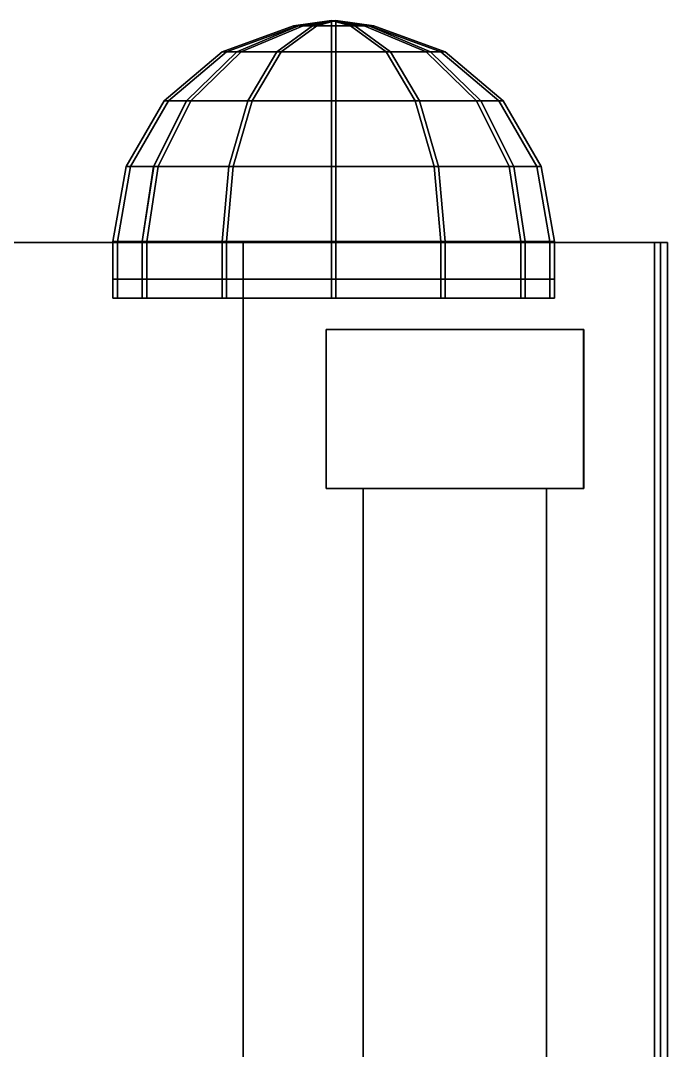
# Model space of a CAD drawing. Header units: metres. Extents: x -14.1 to 14.1, y -13.2 to 13.2.
# Drawn here: x -7.077 to -6.581, y 5.311 to 6.099 of the extents above; entities that cross this region are included whole.
import ezdxf

# ---------------------------------------------------------------- set-up
doc = ezdxf.new("R2010")
doc.units = ezdxf.units.M

msp = doc.modelspace()

# ---------------------------------------------------------------- linework, layer by layer
at = {"layer": 'railcap', "color": 31}
for points in [[(-6.86359, 6.09462, 12.681), (-6.83843, 6.09874, 12.6664), (-6.86749, 6.09462, 12.6664)], [(-6.86749, 6.09462, 12.6664), (-6.83843, 6.09874, 12.6664), (-6.86359, 6.09462, 12.6519)], [(-6.8602, 6.09462, 18.3243), (-6.83504, 6.09874, 18.3098), (-6.8641, 6.09462, 18.3097)], [(-6.8641, 6.09462, 18.3097), (-6.83504, 6.09874, 18.3098), (-6.8602, 6.09462, 18.2952)], [(-6.85295, 6.09462, 12.6916), (-6.83843, 6.09874, 12.6664), (-6.86359, 6.09462, 12.681)], [(-6.86359, 6.09462, 12.6519), (-6.83843, 6.09874, 12.6664), (-6.85295, 6.09462, 12.6413)], [(-6.84957, 6.09462, 18.3349), (-6.83504, 6.09874, 18.3098), (-6.8602, 6.09462, 18.3243)], [(-6.8602, 6.09462, 18.2952), (-6.83504, 6.09874, 18.3098), (-6.84957, 6.09462, 18.2846)], [(-6.85295, 6.09462, 12.6413), (-6.83843, 6.09874, 12.6664), (-6.83843, 6.09462, 12.6374)], [(-6.83843, 6.09462, 12.6955), (-6.83843, 6.09874, 12.6664), (-6.85295, 6.09462, 12.6916)], [(-6.83504, 6.09462, 18.3388), (-6.83504, 6.09874, 18.3098), (-6.84957, 6.09462, 18.3349)], [(-6.84957, 6.09462, 18.2846), (-6.83504, 6.09874, 18.3098), (-6.83504, 6.09462, 18.2807)], [(-6.8239, 6.09462, 12.6916), (-6.83843, 6.09874, 12.6664), (-6.83843, 6.09462, 12.6955)], [(-6.81327, 6.09462, 12.681), (-6.83843, 6.09874, 12.6664), (-6.8239, 6.09462, 12.6916)], [(-6.80937, 6.09462, 12.6664), (-6.83843, 6.09874, 12.6664), (-6.81327, 6.09462, 12.681)], [(-6.81327, 6.09462, 12.6519), (-6.83843, 6.09874, 12.6664), (-6.80937, 6.09462, 12.6664)], [(-6.8239, 6.09462, 12.6413), (-6.83843, 6.09874, 12.6664), (-6.81327, 6.09462, 12.6519)], [(-6.83843, 6.09462, 12.6374), (-6.83843, 6.09874, 12.6664), (-6.8239, 6.09462, 12.6413)], [(-6.83504, 6.09462, 18.2807), (-6.83504, 6.09874, 18.3098), (-6.82051, 6.09462, 18.2846)], [(-6.82051, 6.09462, 18.2846), (-6.83504, 6.09874, 18.3098), (-6.80988, 6.09462, 18.2952)], [(-6.80988, 6.09462, 18.2952), (-6.83504, 6.09874, 18.3098), (-6.80599, 6.09462, 18.3098)], [(-6.80599, 6.09462, 18.3098), (-6.83504, 6.09874, 18.3098), (-6.80988, 6.09462, 18.3243)], [(-6.80988, 6.09462, 18.3243), (-6.83504, 6.09874, 18.3098), (-6.82052, 6.09462, 18.3349)], [(-6.82052, 6.09462, 18.3349), (-6.83504, 6.09874, 18.3098), (-6.83504, 6.09462, 18.3388)], [(-6.86359, 6.09462, 12.6519), (-6.91088, 6.07477, 12.6246), (-6.92209, 6.07477, 12.6664), (-6.86749, 6.09462, 12.6664)], [(-6.86749, 6.09462, 12.6664), (-6.92209, 6.07477, 12.6664), (-6.91088, 6.07477, 12.7083), (-6.86359, 6.09462, 12.681)], [(-6.8602, 6.09462, 18.2952), (-6.90749, 6.07477, 18.2679), (-6.9187, 6.07477, 18.3097), (-6.8641, 6.09462, 18.3097)], [(-6.8641, 6.09462, 18.3097), (-6.9187, 6.07477, 18.3097), (-6.9075, 6.07477, 18.3516), (-6.8602, 6.09462, 18.3243)], [(-6.85295, 6.09462, 12.6413), (-6.88026, 6.07477, 12.594), (-6.91088, 6.07477, 12.6246), (-6.86359, 6.09462, 12.6519)], [(-6.86359, 6.09462, 12.681), (-6.91088, 6.07477, 12.7083), (-6.88026, 6.07477, 12.7389), (-6.85295, 6.09462, 12.6916)], [(-6.8602, 6.09462, 18.3243), (-6.9075, 6.07477, 18.3516), (-6.87687, 6.07477, 18.3822), (-6.84957, 6.09462, 18.3349)], [(-6.84957, 6.09462, 18.2846), (-6.87687, 6.07477, 18.2373), (-6.90749, 6.07477, 18.2679), (-6.8602, 6.09462, 18.2952)], [(-6.83843, 6.09462, 12.6374), (-6.83843, 6.07477, 12.5828), (-6.88026, 6.07477, 12.594), (-6.85295, 6.09462, 12.6413)], [(-6.85295, 6.09462, 12.6916), (-6.88026, 6.07477, 12.7389), (-6.83843, 6.07477, 12.7501), (-6.83843, 6.09462, 12.6955)], [(-6.84957, 6.09462, 18.3349), (-6.87687, 6.07477, 18.3822), (-6.83504, 6.07477, 18.3934), (-6.83504, 6.09462, 18.3388)], [(-6.83504, 6.09462, 18.2807), (-6.83504, 6.07477, 18.2261), (-6.87687, 6.07477, 18.2373), (-6.84957, 6.09462, 18.2846)], [(-6.83843, 6.09462, 12.6955), (-6.83843, 6.07477, 12.7501), (-6.7966, 6.07477, 12.7389), (-6.8239, 6.09462, 12.6916)], [(-6.8239, 6.09462, 12.6413), (-6.7966, 6.07477, 12.594), (-6.83843, 6.07477, 12.5828), (-6.83843, 6.09462, 12.6374)], [(-6.82051, 6.09462, 18.2846), (-6.79321, 6.07477, 18.2373), (-6.83504, 6.07477, 18.2261), (-6.83504, 6.09462, 18.2807)], [(-6.83504, 6.09462, 18.3388), (-6.83504, 6.07477, 18.3934), (-6.79321, 6.07477, 18.3822), (-6.82052, 6.09462, 18.3349)], [(-6.81327, 6.09462, 12.6519), (-6.76597, 6.07477, 12.6246), (-6.7966, 6.07477, 12.594), (-6.8239, 6.09462, 12.6413)], [(-6.8239, 6.09462, 12.6916), (-6.7966, 6.07477, 12.7389), (-6.76598, 6.07477, 12.7083), (-6.81327, 6.09462, 12.681)], [(-6.82052, 6.09462, 18.3349), (-6.79321, 6.07477, 18.3822), (-6.76259, 6.07477, 18.3516), (-6.80988, 6.09462, 18.3243)], [(-6.80988, 6.09462, 18.2952), (-6.76259, 6.07477, 18.2679), (-6.79321, 6.07477, 18.2373), (-6.82051, 6.09462, 18.2846)], [(-6.80937, 6.09462, 12.6664), (-6.75477, 6.07477, 12.6664), (-6.76597, 6.07477, 12.6246), (-6.81327, 6.09462, 12.6519)], [(-6.81327, 6.09462, 12.681), (-6.76598, 6.07477, 12.7083), (-6.75477, 6.07477, 12.6664), (-6.80937, 6.09462, 12.6664)], [(-6.80988, 6.09462, 18.3243), (-6.76259, 6.07477, 18.3516), (-6.75138, 6.07477, 18.3097), (-6.80599, 6.09462, 18.3098)], [(-6.80599, 6.09462, 18.3098), (-6.75138, 6.07477, 18.3097), (-6.76259, 6.07477, 18.2679), (-6.80988, 6.09462, 18.2952)], [(-6.92209, 6.07477, 12.6664), (-6.9666, 6.03742, 12.6664), (-6.94943, 6.03742, 12.7305), (-6.91088, 6.07477, 12.7083)], [(-6.91088, 6.07477, 12.6246), (-6.94943, 6.03742, 12.6023), (-6.9666, 6.03742, 12.6664), (-6.92209, 6.07477, 12.6664)], [(-6.9187, 6.07477, 18.3097), (-6.96322, 6.03742, 18.3098), (-6.94604, 6.03742, 18.3738), (-6.9075, 6.07477, 18.3516)], [(-6.90749, 6.07477, 18.2679), (-6.94604, 6.03742, 18.2457), (-6.96322, 6.03742, 18.3098), (-6.9187, 6.07477, 18.3097)], [(-6.91088, 6.07477, 12.7083), (-6.94943, 6.03742, 12.7305), (-6.90252, 6.03742, 12.7774), (-6.88026, 6.07477, 12.7389)], [(-6.88026, 6.07477, 12.594), (-6.90252, 6.03742, 12.5554), (-6.94943, 6.03742, 12.6023), (-6.91088, 6.07477, 12.6246)], [(-6.87687, 6.07477, 18.2373), (-6.89913, 6.03742, 18.1987), (-6.94604, 6.03742, 18.2457), (-6.90749, 6.07477, 18.2679)], [(-6.9075, 6.07477, 18.3516), (-6.94604, 6.03742, 18.3738), (-6.89913, 6.03742, 18.4208), (-6.87687, 6.07477, 18.3822)], [(-6.83843, 6.07477, 12.5828), (-6.83842, 6.03742, 12.5383), (-6.90252, 6.03742, 12.5554), (-6.88026, 6.07477, 12.594)], [(-6.88026, 6.07477, 12.7389), (-6.90252, 6.03742, 12.7774), (-6.83843, 6.03742, 12.7946), (-6.83843, 6.07477, 12.7501)], [(-6.87687, 6.07477, 18.3822), (-6.89913, 6.03742, 18.4208), (-6.83504, 6.03742, 18.4379), (-6.83504, 6.07477, 18.3934)], [(-6.83504, 6.07477, 18.2261), (-6.83504, 6.03742, 18.1816), (-6.89913, 6.03742, 18.1987), (-6.87687, 6.07477, 18.2373)], [(-6.83843, 6.07477, 12.7501), (-6.83843, 6.03742, 12.7946), (-6.77434, 6.03742, 12.7774), (-6.7966, 6.07477, 12.7389)], [(-6.7966, 6.07477, 12.594), (-6.77433, 6.03742, 12.5554), (-6.83842, 6.03742, 12.5383), (-6.83843, 6.07477, 12.5828)], [(-6.79321, 6.07477, 18.2373), (-6.77095, 6.03742, 18.1987), (-6.83504, 6.03742, 18.1816), (-6.83504, 6.07477, 18.2261)], [(-6.83504, 6.07477, 18.3934), (-6.83504, 6.03742, 18.4379), (-6.77095, 6.03742, 18.4208), (-6.79321, 6.07477, 18.3822)], [(-6.7966, 6.07477, 12.7389), (-6.77434, 6.03742, 12.7774), (-6.72743, 6.03742, 12.7305), (-6.76598, 6.07477, 12.7083)], [(-6.76597, 6.07477, 12.6246), (-6.72742, 6.03742, 12.6023), (-6.77433, 6.03742, 12.5554), (-6.7966, 6.07477, 12.594)], [(-6.76259, 6.07477, 18.2679), (-6.72403, 6.03742, 18.2457), (-6.77095, 6.03742, 18.1987), (-6.79321, 6.07477, 18.2373)], [(-6.79321, 6.07477, 18.3822), (-6.77095, 6.03742, 18.4208), (-6.72404, 6.03742, 18.3738), (-6.76259, 6.07477, 18.3516)], [(-6.76598, 6.07477, 12.7083), (-6.72743, 6.03742, 12.7305), (-6.71026, 6.03742, 12.6664), (-6.75477, 6.07477, 12.6664)], [(-6.75477, 6.07477, 12.6664), (-6.71026, 6.03742, 12.6664), (-6.72742, 6.03742, 12.6023), (-6.76597, 6.07477, 12.6246)], [(-6.75138, 6.07477, 18.3097), (-6.70687, 6.03742, 18.3097), (-6.72403, 6.03742, 18.2457), (-6.76259, 6.07477, 18.2679)], [(-6.76259, 6.07477, 18.3516), (-6.72404, 6.03742, 18.3738), (-6.70687, 6.03742, 18.3097), (-6.75138, 6.07477, 18.3097)], [(-6.94943, 6.03742, 12.6023), (-6.97459, 5.98706, 12.5878), (-6.99566, 5.98706, 12.6664), (-6.9666, 6.03742, 12.6664)], [(-6.9666, 6.03742, 12.6664), (-6.99566, 5.98706, 12.6664), (-6.9746, 5.98706, 12.745), (-6.94943, 6.03742, 12.7305)], [(-6.94604, 6.03742, 18.2457), (-6.97121, 5.98706, 18.2311), (-6.99227, 5.98706, 18.3098), (-6.96322, 6.03742, 18.3098)], [(-6.96322, 6.03742, 18.3098), (-6.99227, 5.98706, 18.3098), (-6.97121, 5.98706, 18.3884), (-6.94604, 6.03742, 18.3738)], [(-6.94943, 6.03742, 12.7305), (-6.9746, 5.98706, 12.745), (-6.91705, 5.98706, 12.8026), (-6.90252, 6.03742, 12.7774)], [(-6.90252, 6.03742, 12.5554), (-6.91704, 5.98706, 12.5303), (-6.97459, 5.98706, 12.5878), (-6.94943, 6.03742, 12.6023)], [(-6.89913, 6.03742, 18.1987), (-6.91366, 5.98706, 18.1736), (-6.97121, 5.98706, 18.2311), (-6.94604, 6.03742, 18.2457)], [(-6.94604, 6.03742, 18.3738), (-6.97121, 5.98706, 18.3884), (-6.91365, 5.98706, 18.4459), (-6.89913, 6.03742, 18.4208)], [(-6.90252, 6.03742, 12.7774), (-6.91705, 5.98706, 12.8026), (-6.83843, 5.98706, 12.8237), (-6.83843, 6.03742, 12.7946)], [(-6.83842, 6.03742, 12.5383), (-6.83843, 5.98706, 12.5092), (-6.91704, 5.98706, 12.5303), (-6.90252, 6.03742, 12.5554)], [(-6.83504, 6.03742, 18.1816), (-6.83504, 5.98706, 18.1525), (-6.91366, 5.98706, 18.1736), (-6.89913, 6.03742, 18.1987)], [(-6.89913, 6.03742, 18.4208), (-6.91365, 5.98706, 18.4459), (-6.83504, 5.98706, 18.467), (-6.83504, 6.03742, 18.4379)], [(-6.83843, 6.03742, 12.7946), (-6.83843, 5.98706, 12.8237), (-6.75981, 5.98706, 12.8026), (-6.77434, 6.03742, 12.7774)], [(-6.77433, 6.03742, 12.5554), (-6.75981, 5.98706, 12.5303), (-6.83843, 5.98706, 12.5092), (-6.83842, 6.03742, 12.5383)], [(-6.77095, 6.03742, 18.1987), (-6.75643, 5.98706, 18.1736), (-6.83504, 5.98706, 18.1525), (-6.83504, 6.03742, 18.1816)], [(-6.83504, 6.03742, 18.4379), (-6.83504, 5.98706, 18.467), (-6.75642, 5.98706, 18.4459), (-6.77095, 6.03742, 18.4208)], [(-6.77434, 6.03742, 12.7774), (-6.75981, 5.98706, 12.8026), (-6.70227, 5.98706, 12.745), (-6.72743, 6.03742, 12.7305)], [(-6.72742, 6.03742, 12.6023), (-6.70226, 5.98706, 12.5878), (-6.75981, 5.98706, 12.5303), (-6.77433, 6.03742, 12.5554)], [(-6.77095, 6.03742, 18.4208), (-6.75642, 5.98706, 18.4459), (-6.69888, 5.98706, 18.3884), (-6.72404, 6.03742, 18.3738)], [(-6.72403, 6.03742, 18.2457), (-6.69887, 5.98706, 18.2311), (-6.75643, 5.98706, 18.1736), (-6.77095, 6.03742, 18.1987)], [(-6.72743, 6.03742, 12.7305), (-6.70227, 5.98706, 12.745), (-6.6812, 5.98706, 12.6664), (-6.71026, 6.03742, 12.6664)], [(-6.71026, 6.03742, 12.6664), (-6.6812, 5.98706, 12.6664), (-6.70226, 5.98706, 12.5878), (-6.72742, 6.03742, 12.6023)], [(-6.72404, 6.03742, 18.3738), (-6.69888, 5.98706, 18.3884), (-6.67781, 5.98706, 18.3097), (-6.70687, 6.03742, 18.3097)], [(-6.70687, 6.03742, 18.3097), (-6.67781, 5.98706, 18.3097), (-6.69887, 5.98706, 18.2311), (-6.72403, 6.03742, 18.2457)], [(-6.99566, 5.98706, 12.6664), (-7.00575, 5.92986, 12.6664), (-6.98334, 5.92986, 12.7501), (-6.9746, 5.98706, 12.745)], [(-6.97459, 5.98706, 12.5878), (-6.98333, 5.92986, 12.5828), (-7.00575, 5.92986, 12.6664), (-6.99566, 5.98706, 12.6664)], [(-6.99227, 5.98706, 18.3098), (-7.00236, 5.92986, 18.3098), (-6.97995, 5.92986, 18.3934), (-6.97121, 5.98706, 18.3884)], [(-6.97121, 5.98706, 18.2311), (-6.97995, 5.92986, 18.2261), (-7.00236, 5.92986, 18.3098), (-6.99227, 5.98706, 18.3098)], [(-6.9746, 5.98706, 12.745), (-6.98334, 5.92986, 12.7501), (-6.92209, 5.92986, 12.8113), (-6.91705, 5.98706, 12.8026)], [(-6.91704, 5.98706, 12.5303), (-6.92208, 5.92986, 12.5215), (-6.98333, 5.92986, 12.5828), (-6.97459, 5.98706, 12.5878)], [(-6.91366, 5.98706, 18.1736), (-6.9187, 5.92986, 18.1648), (-6.97995, 5.92986, 18.2261), (-6.97121, 5.98706, 18.2311)], [(-6.97121, 5.98706, 18.3884), (-6.97995, 5.92986, 18.3934), (-6.9187, 5.92986, 18.4547), (-6.91365, 5.98706, 18.4459)], [(-6.91705, 5.98706, 12.8026), (-6.92209, 5.92986, 12.8113), (-6.83843, 5.92986, 12.8337), (-6.83843, 5.98706, 12.8237)], [(-6.83843, 5.98706, 12.5092), (-6.83843, 5.92986, 12.4991), (-6.92208, 5.92986, 12.5215), (-6.91704, 5.98706, 12.5303)], [(-6.91365, 5.98706, 18.4459), (-6.9187, 5.92986, 18.4547), (-6.83504, 5.92986, 18.4771), (-6.83504, 5.98706, 18.467)], [(-6.83504, 5.98706, 18.1525), (-6.83504, 5.92986, 18.1424), (-6.9187, 5.92986, 18.1648), (-6.91366, 5.98706, 18.1736)], [(-6.83843, 5.98706, 12.8237), (-6.83843, 5.92986, 12.8337), (-6.75478, 5.92986, 12.8113), (-6.75981, 5.98706, 12.8026)], [(-6.75981, 5.98706, 12.5303), (-6.75477, 5.92986, 12.5215), (-6.83843, 5.92986, 12.4991), (-6.83843, 5.98706, 12.5092)], [(-6.75643, 5.98706, 18.1736), (-6.75138, 5.92986, 18.1648), (-6.83504, 5.92986, 18.1424), (-6.83504, 5.98706, 18.1525)], [(-6.83504, 5.98706, 18.467), (-6.83504, 5.92986, 18.4771), (-6.75138, 5.92986, 18.4547), (-6.75642, 5.98706, 18.4459)], [(-6.70226, 5.98706, 12.5878), (-6.69352, 5.92986, 12.5828), (-6.75477, 5.92986, 12.5215), (-6.75981, 5.98706, 12.5303)], [(-6.75981, 5.98706, 12.8026), (-6.75478, 5.92986, 12.8113), (-6.69353, 5.92986, 12.7501), (-6.70227, 5.98706, 12.745)], [(-6.69887, 5.98706, 18.2311), (-6.69014, 5.92986, 18.2261), (-6.75138, 5.92986, 18.1648), (-6.75643, 5.98706, 18.1736)], [(-6.75642, 5.98706, 18.4459), (-6.75138, 5.92986, 18.4547), (-6.69014, 5.92986, 18.3934), (-6.69888, 5.98706, 18.3884)], [(-6.70227, 5.98706, 12.745), (-6.69353, 5.92986, 12.7501), (-6.67111, 5.92986, 12.6664), (-6.6812, 5.98706, 12.6664)], [(-6.6812, 5.98706, 12.6664), (-6.67111, 5.92986, 12.6664), (-6.69352, 5.92986, 12.5828), (-6.70226, 5.98706, 12.5878)], [(-6.69888, 5.98706, 18.3884), (-6.69014, 5.92986, 18.3934), (-6.66772, 5.92986, 18.3098), (-6.67781, 5.98706, 18.3097)], [(-6.67781, 5.98706, 18.3097), (-6.66772, 5.92986, 18.3098), (-6.69014, 5.92986, 18.2261), (-6.69887, 5.98706, 18.2311)], [(-6.98333, 5.92986, 12.5828), (-6.98333, 5.90088, 12.5828), (-7.00575, 5.90088, 12.6664), (-7.00575, 5.92986, 12.6664)], [(-7.00575, 5.92986, 12.6664), (-7.00575, 5.90088, 12.6664), (-6.98334, 5.90088, 12.7501), (-6.98334, 5.92986, 12.7501)], [(-6.97995, 5.92986, 18.2261), (-6.97995, 5.90088, 18.2261), (-7.00236, 5.90088, 18.3098), (-7.00236, 5.92986, 18.3098)], [(-7.00236, 5.92986, 18.3098), (-7.00236, 5.90088, 18.3098), (-6.97995, 5.90088, 18.3934), (-6.97995, 5.92986, 18.3934)], [(-6.98334, 5.92986, 12.7501), (-6.98334, 5.90088, 12.7501), (-6.92209, 5.90088, 12.8113), (-6.92209, 5.92986, 12.8113)], [(-6.92208, 5.92986, 12.5215), (-6.92208, 5.90088, 12.5215), (-6.98333, 5.90088, 12.5828), (-6.98333, 5.92986, 12.5828)], [(-6.9187, 5.92986, 18.1648), (-6.9187, 5.90088, 18.1648), (-6.97995, 5.90088, 18.2261), (-6.97995, 5.92986, 18.2261)], [(-6.97995, 5.92986, 18.3934), (-6.97995, 5.90088, 18.3934), (-6.9187, 5.90088, 18.4547), (-6.9187, 5.92986, 18.4547)], [(-6.92209, 5.92986, 12.8113), (-6.92209, 5.90088, 12.8113), (-6.83843, 5.90088, 12.8337), (-6.83843, 5.92986, 12.8337)], [(-6.83843, 5.92986, 12.4991), (-6.83843, 5.90088, 12.4991), (-6.92208, 5.90088, 12.5215), (-6.92208, 5.92986, 12.5215)], [(-6.9187, 5.92986, 18.4547), (-6.9187, 5.90088, 18.4547), (-6.83504, 5.90088, 18.4771), (-6.83504, 5.92986, 18.4771)], [(-6.83504, 5.92986, 18.1424), (-6.83504, 5.90088, 18.1424), (-6.9187, 5.90088, 18.1648), (-6.9187, 5.92986, 18.1648)], [(-6.83843, 5.92986, 12.8337), (-6.83843, 5.90088, 12.8337), (-6.75478, 5.90088, 12.8113), (-6.75478, 5.92986, 12.8113)], [(-6.75477, 5.92986, 12.5215), (-6.75477, 5.90088, 12.5215), (-6.83843, 5.90088, 12.4991), (-6.83843, 5.92986, 12.4991)], [(-6.75138, 5.92986, 18.1648), (-6.75138, 5.90088, 18.1648), (-6.83504, 5.90088, 18.1424), (-6.83504, 5.92986, 18.1424)], [(-6.83504, 5.92986, 18.4771), (-6.83504, 5.90088, 18.4771), (-6.75138, 5.90088, 18.4547), (-6.75138, 5.92986, 18.4547)], [(-6.75478, 5.92986, 12.8113), (-6.75478, 5.90088, 12.8113), (-6.69353, 5.90088, 12.7501), (-6.69353, 5.92986, 12.7501)], [(-6.69352, 5.92986, 12.5828), (-6.69352, 5.90088, 12.5828), (-6.75477, 5.90088, 12.5215), (-6.75477, 5.92986, 12.5215)], [(-6.75138, 5.92986, 18.4547), (-6.75138, 5.90088, 18.4547), (-6.69014, 5.90088, 18.3934), (-6.69014, 5.92986, 18.3934)], [(-6.69014, 5.92986, 18.2261), (-6.69014, 5.90088, 18.2261), (-6.75138, 5.90088, 18.1648), (-6.75138, 5.92986, 18.1648)], [(-6.69353, 5.92986, 12.7501), (-6.69353, 5.90088, 12.7501), (-6.67111, 5.90088, 12.6664), (-6.67111, 5.92986, 12.6664)], [(-6.67111, 5.92986, 12.6664), (-6.67111, 5.90088, 12.6664), (-6.69352, 5.90088, 12.5828), (-6.69352, 5.92986, 12.5828)], [(-6.69014, 5.92986, 18.3934), (-6.69014, 5.90088, 18.3934), (-6.66772, 5.90088, 18.3098), (-6.66772, 5.92986, 18.3098)], [(-6.66772, 5.92986, 18.3098), (-6.66772, 5.90088, 18.3098), (-6.69014, 5.90088, 18.2261), (-6.69014, 5.92986, 18.2261)], [(-7.00575, 5.90088, 12.6664), (-6.98333, 5.90088, 12.5828), (-6.98333, 5.88639, 12.5828), (-7.00575, 5.88639, 12.6664)], [(-6.98334, 5.90088, 12.7501), (-7.00575, 5.90088, 12.6664), (-7.00575, 5.88639, 12.6664), (-6.98334, 5.88639, 12.7501)], [(-7.00236, 5.90088, 18.3098), (-6.97995, 5.90088, 18.2261), (-6.97995, 5.88639, 18.2261), (-7.00236, 5.88639, 18.3098)], [(-6.97995, 5.90088, 18.3934), (-7.00236, 5.90088, 18.3098), (-7.00236, 5.88639, 18.3098), (-6.97995, 5.88639, 18.3934)], [(-6.92209, 5.90088, 12.8113), (-6.98334, 5.90088, 12.7501), (-6.98334, 5.88639, 12.7501), (-6.92209, 5.88639, 12.8113)], [(-6.98333, 5.90088, 12.5828), (-6.92208, 5.90088, 12.5215), (-6.92208, 5.88639, 12.5215), (-6.98333, 5.88639, 12.5828)], [(-6.97995, 5.90088, 18.2261), (-6.9187, 5.90088, 18.1648), (-6.9187, 5.88639, 18.1648), (-6.97995, 5.88639, 18.2261)], [(-6.9187, 5.90088, 18.4547), (-6.97995, 5.90088, 18.3934), (-6.97995, 5.88639, 18.3934), (-6.9187, 5.88639, 18.4547)], [(-6.83843, 5.90088, 12.8337), (-6.92209, 5.90088, 12.8113), (-6.92209, 5.88639, 12.8113), (-6.83843, 5.88639, 12.8337)], [(-6.92208, 5.90088, 12.5215), (-6.83843, 5.90088, 12.4991), (-6.83843, 5.88639, 12.4991), (-6.92208, 5.88639, 12.5215)], [(-6.83504, 5.90088, 18.4771), (-6.9187, 5.90088, 18.4547), (-6.9187, 5.88639, 18.4547), (-6.83504, 5.88639, 18.4771)], [(-6.9187, 5.90088, 18.1648), (-6.83504, 5.90088, 18.1424), (-6.83504, 5.88639, 18.1424), (-6.9187, 5.88639, 18.1648)], [(-6.75478, 5.90088, 12.8113), (-6.83843, 5.90088, 12.8337), (-6.83843, 5.88639, 12.8337), (-6.75478, 5.88639, 12.8113)], [(-6.83843, 5.90088, 12.4991), (-6.75477, 5.90088, 12.5215), (-6.75477, 5.88639, 12.5215), (-6.83843, 5.88639, 12.4991)], [(-6.83504, 5.90088, 18.1424), (-6.75138, 5.90088, 18.1648), (-6.75138, 5.88639, 18.1648), (-6.83504, 5.88639, 18.1424)], [(-6.75138, 5.90088, 18.4547), (-6.83504, 5.90088, 18.4771), (-6.83504, 5.88639, 18.4771), (-6.75138, 5.88639, 18.4547)], [(-6.69353, 5.90088, 12.7501), (-6.75478, 5.90088, 12.8113), (-6.75478, 5.88639, 12.8113), (-6.69353, 5.88639, 12.7501)], [(-6.75477, 5.90088, 12.5215), (-6.69352, 5.90088, 12.5828), (-6.69352, 5.88639, 12.5828), (-6.75477, 5.88639, 12.5215)], [(-6.69014, 5.90088, 18.3934), (-6.75138, 5.90088, 18.4547), (-6.75138, 5.88639, 18.4547), (-6.69014, 5.88639, 18.3934)], [(-6.75138, 5.90088, 18.1648), (-6.69014, 5.90088, 18.2261), (-6.69014, 5.88639, 18.2261), (-6.75138, 5.88639, 18.1648)], [(-6.67111, 5.90088, 12.6664), (-6.69353, 5.90088, 12.7501), (-6.69353, 5.88639, 12.7501), (-6.67111, 5.88639, 12.6664)], [(-6.69352, 5.90088, 12.5828), (-6.67111, 5.90088, 12.6664), (-6.67111, 5.88639, 12.6664), (-6.69352, 5.88639, 12.5828)], [(-6.66772, 5.90088, 18.3098), (-6.69014, 5.90088, 18.3934), (-6.69014, 5.88639, 18.3934), (-6.66772, 5.88639, 18.3098)], [(-6.69014, 5.90088, 18.2261), (-6.66772, 5.90088, 18.3098), (-6.66772, 5.88639, 18.3098), (-6.69014, 5.88639, 18.2261)], [(-6.98334, 5.88639, 12.7501), (-7.00575, 5.88639, 12.6664), (-6.9826, 5.88639, 12.6664), (-6.96329, 5.88639, 12.7385)], [(-7.00575, 5.88639, 12.6664), (-6.98333, 5.88639, 12.5828), (-6.96328, 5.88639, 12.5943), (-6.9826, 5.88639, 12.6664)], [(-6.97995, 5.88639, 18.3934), (-7.00236, 5.88639, 18.3098), (-6.97921, 5.88639, 18.3098), (-6.9599, 5.88639, 18.3818)], [(-7.00236, 5.88639, 18.3098), (-6.97995, 5.88639, 18.2261), (-6.95989, 5.88639, 18.2377), (-6.97921, 5.88639, 18.3098)], [(-6.92209, 5.88639, 12.8113), (-6.98334, 5.88639, 12.7501), (-6.96329, 5.88639, 12.7385), (-6.91052, 5.88639, 12.7913)], [(-6.98333, 5.88639, 12.5828), (-6.92208, 5.88639, 12.5215), (-6.91051, 5.88639, 12.5416), (-6.96328, 5.88639, 12.5943)], [(-6.96328, 5.88639, 12.5943), (-6.83843, 5.88639, 12.6664), (-6.9826, 5.88639, 12.6664)], [(-6.9826, 5.88639, 12.6664), (-6.83843, 5.88639, 12.6664), (-6.96329, 5.88639, 12.7385)], [(-6.97995, 5.88639, 18.2261), (-6.9187, 5.88639, 18.1648), (-6.90713, 5.88639, 18.1849), (-6.95989, 5.88639, 18.2377)], [(-6.9187, 5.88639, 18.4547), (-6.97995, 5.88639, 18.3934), (-6.9599, 5.88639, 18.3818), (-6.90712, 5.88639, 18.4346)], [(-6.95989, 5.88639, 18.2377), (-6.83504, 5.88639, 18.3098), (-6.97921, 5.88639, 18.3098)], [(-6.97921, 5.88639, 18.3098), (-6.83504, 5.88639, 18.3098), (-6.9599, 5.88639, 18.3818)], [(-6.96329, 5.88639, 12.7385), (-6.83843, 5.88639, 12.6664), (-6.91052, 5.88639, 12.7913)], [(-6.91051, 5.88639, 12.5416), (-6.83843, 5.88639, 12.6664), (-6.96328, 5.88639, 12.5943)], [(-6.9599, 5.88639, 18.3818), (-6.83504, 5.88639, 18.3098), (-6.90712, 5.88639, 18.4346)], [(-6.90713, 5.88639, 18.1849), (-6.83504, 5.88639, 18.3098), (-6.95989, 5.88639, 18.2377)], [(-6.83843, 5.88639, 12.8337), (-6.92209, 5.88639, 12.8113), (-6.91052, 5.88639, 12.7913), (-6.83843, 5.88639, 12.8106)], [(-6.92208, 5.88639, 12.5215), (-6.83843, 5.88639, 12.4991), (-6.83842, 5.88639, 12.5223), (-6.91051, 5.88639, 12.5416)], [(-6.83504, 5.88639, 18.4771), (-6.9187, 5.88639, 18.4547), (-6.90712, 5.88639, 18.4346), (-6.83504, 5.88639, 18.4539)], [(-6.9187, 5.88639, 18.1648), (-6.83504, 5.88639, 18.1424), (-6.83504, 5.88639, 18.1656), (-6.90713, 5.88639, 18.1849)], [(-6.91052, 5.88639, 12.7913), (-6.83843, 5.88639, 12.6664), (-6.83843, 5.88639, 12.8106)], [(-6.83842, 5.88639, 12.5223), (-6.83843, 5.88639, 12.6664), (-6.91051, 5.88639, 12.5416)], [(-6.83504, 5.88639, 18.1656), (-6.83504, 5.88639, 18.3098), (-6.90713, 5.88639, 18.1849)], [(-6.90712, 5.88639, 18.4346), (-6.83504, 5.88639, 18.3098), (-6.83504, 5.88639, 18.4539)], [(-6.75478, 5.88639, 12.8113), (-6.83843, 5.88639, 12.8337), (-6.83843, 5.88639, 12.8106), (-6.76635, 5.88639, 12.7913)], [(-6.76634, 5.88639, 12.5416), (-6.83843, 5.88639, 12.6664), (-6.83842, 5.88639, 12.5223)], [(-6.83843, 5.88639, 12.4991), (-6.75477, 5.88639, 12.5215), (-6.76634, 5.88639, 12.5416), (-6.83842, 5.88639, 12.5223)], [(-6.71357, 5.88639, 12.5943), (-6.83843, 5.88639, 12.6664), (-6.76634, 5.88639, 12.5416)], [(-6.69426, 5.88639, 12.6664), (-6.83843, 5.88639, 12.6664), (-6.71357, 5.88639, 12.5943)], [(-6.71358, 5.88639, 12.7385), (-6.83843, 5.88639, 12.6664), (-6.69426, 5.88639, 12.6664)], [(-6.76635, 5.88639, 12.7913), (-6.83843, 5.88639, 12.6664), (-6.71358, 5.88639, 12.7385)], [(-6.83843, 5.88639, 12.8106), (-6.83843, 5.88639, 12.6664), (-6.76635, 5.88639, 12.7913)], [(-6.76295, 5.88639, 18.4346), (-6.83504, 5.88639, 18.3098), (-6.71019, 5.88639, 18.3818)], [(-6.71019, 5.88639, 18.3818), (-6.83504, 5.88639, 18.3098), (-6.69087, 5.88639, 18.3097)], [(-6.69087, 5.88639, 18.3097), (-6.83504, 5.88639, 18.3098), (-6.71019, 5.88639, 18.2377)], [(-6.71019, 5.88639, 18.2377), (-6.83504, 5.88639, 18.3098), (-6.76296, 5.88639, 18.1849)], [(-6.83504, 5.88639, 18.1424), (-6.75138, 5.88639, 18.1648), (-6.76296, 5.88639, 18.1849), (-6.83504, 5.88639, 18.1656)], [(-6.76296, 5.88639, 18.1849), (-6.83504, 5.88639, 18.3098), (-6.83504, 5.88639, 18.1656)], [(-6.75138, 5.88639, 18.4547), (-6.83504, 5.88639, 18.4771), (-6.83504, 5.88639, 18.4539), (-6.76295, 5.88639, 18.4346)], [(-6.83504, 5.88639, 18.4539), (-6.83504, 5.88639, 18.3098), (-6.76295, 5.88639, 18.4346)], [(-6.69353, 5.88639, 12.7501), (-6.75478, 5.88639, 12.8113), (-6.76635, 5.88639, 12.7913), (-6.71358, 5.88639, 12.7385)], [(-6.75477, 5.88639, 12.5215), (-6.69352, 5.88639, 12.5828), (-6.71357, 5.88639, 12.5943), (-6.76634, 5.88639, 12.5416)], [(-6.75138, 5.88639, 18.1648), (-6.69014, 5.88639, 18.2261), (-6.71019, 5.88639, 18.2377), (-6.76296, 5.88639, 18.1849)], [(-6.69014, 5.88639, 18.3934), (-6.75138, 5.88639, 18.4547), (-6.76295, 5.88639, 18.4346), (-6.71019, 5.88639, 18.3818)], [(-6.67111, 5.88639, 12.6664), (-6.69353, 5.88639, 12.7501), (-6.71358, 5.88639, 12.7385), (-6.69426, 5.88639, 12.6664)], [(-6.69352, 5.88639, 12.5828), (-6.67111, 5.88639, 12.6664), (-6.69426, 5.88639, 12.6664), (-6.71357, 5.88639, 12.5943)], [(-6.66772, 5.88639, 18.3098), (-6.69014, 5.88639, 18.3934), (-6.71019, 5.88639, 18.3818), (-6.69087, 5.88639, 18.3097)], [(-6.69014, 5.88639, 18.2261), (-6.66772, 5.88639, 18.3098), (-6.69087, 5.88639, 18.3097), (-6.71019, 5.88639, 18.2377)]]:
    msp.add_3dface(points, dxfattribs=at)
at = {"layer": 'upprrail', "color": 29}
for points in [[(-6.58652, 4.88946, 12.9241), (-6.58652, 5.92906, 12.9241), (-7.09811, 5.92906, 12.9241), (-7.09811, 4.88946, 12.9241)], [(-6.58652, 5.92906, 12.9241), (-6.58651, 5.92906, 12.4126), (-7.0981, 5.92906, 12.4125), (-7.09811, 5.92906, 12.9241)], [(-7.0981, 4.88946, 12.4125), (-7.0981, 5.92906, 12.4125), (-6.58651, 5.92906, 12.4126), (-6.58651, 4.88946, 12.4126)], [(-7.09275, 5.92906, 18.5617), (-6.58116, 5.92906, 18.5617), (-6.58116, 5.92906, 18.0501), (-7.09275, 5.92906, 18.0501)], [(-6.58116, 4.88946, 18.5617), (-6.58116, 5.92906, 18.5617), (-7.09275, 5.92906, 18.5617), (-7.09275, 4.88946, 18.5617)], [(-7.09275, 4.88946, 18.0501), (-7.09275, 5.92906, 18.0501), (-6.58116, 5.92906, 18.0501), (-6.58116, 4.88946, 18.0501)], [(-6.90613, 4.88946, 15.2841), (-6.90612, 5.92906, 15.357), (-6.59116, 5.92906, 15.357), (-6.59116, 4.88946, 15.2841)], [(-6.59117, 5.92906, 15.6228), (-6.59116, 5.92906, 15.357), (-6.90612, 5.92906, 15.357), (-6.90613, 5.92906, 15.6228)], [(-6.59117, 4.88946, 15.6956), (-6.59117, 5.92906, 15.6228), (-6.90613, 5.92906, 15.6228), (-6.90613, 4.88946, 15.6956)], [(-6.90613, 4.88946, 15.6956), (-6.90613, 5.92906, 15.6228), (-6.90612, 5.92906, 15.357), (-6.90613, 4.88946, 15.2841)], [(-6.59116, 4.88946, 15.2841), (-6.59116, 5.92906, 15.357), (-6.59117, 5.92906, 15.6228), (-6.59117, 4.88946, 15.6956)], [(-6.58651, 4.88946, 12.4126), (-6.58651, 5.92906, 12.4126), (-6.58652, 5.92906, 12.9241), (-6.58652, 4.88946, 12.9241)], [(-6.58116, 4.88946, 18.0501), (-6.58116, 5.92906, 18.0501), (-6.58116, 5.92906, 18.5617), (-6.58116, 4.88946, 18.5617)], [(-6.84258, 5.74073, 17.4528), (-6.8426, 5.74073, 18.0556), (-6.8426, 5.86246, 18.0556), (-6.84258, 5.86246, 17.4528)], [(-6.84258, 5.86246, 17.4528), (-6.8426, 5.86246, 18.0556), (-6.64536, 5.86246, 18.0556), (-6.64535, 5.86246, 17.4529)], [(-6.64536, 5.74073, 18.0556), (-6.64536, 5.86246, 18.0556), (-6.8426, 5.86246, 18.0556), (-6.8426, 5.74073, 18.0556)], [(-6.84258, 5.86246, 17.4528), (-6.84257, 5.86246, 17.0437), (-6.84257, 5.74073, 17.0437), (-6.84258, 5.74073, 17.4528)], [(-6.64535, 5.86246, 17.4529), (-6.64534, 5.86246, 17.0437), (-6.84257, 5.86246, 17.0437), (-6.84258, 5.86246, 17.4528)], [(-6.84257, 5.86246, 17.0437), (-6.84256, 5.86246, 16.6346), (-6.84256, 5.74073, 16.6346), (-6.84257, 5.74073, 17.0437)], [(-6.64534, 5.86246, 17.0437), (-6.64532, 5.86246, 16.6346), (-6.84256, 5.86246, 16.6346), (-6.84257, 5.86246, 17.0437)], [(-6.84256, 5.86246, 16.6346), (-6.84255, 5.86246, 16.2255), (-6.84255, 5.74073, 16.2255), (-6.84256, 5.74073, 16.6346)], [(-6.64532, 5.86246, 16.6346), (-6.64532, 5.86246, 16.2255), (-6.84255, 5.86246, 16.2255), (-6.84256, 5.86246, 16.6346)], [(-6.84255, 5.86246, 16.2255), (-6.84254, 5.86246, 15.6227), (-6.84254, 5.74073, 15.6227), (-6.84255, 5.74073, 16.2255)], [(-6.64532, 5.86246, 16.2255), (-6.6453, 5.86246, 15.6228), (-6.84254, 5.86246, 15.6227), (-6.84255, 5.86246, 16.2255)], [(-6.84254, 5.74073, 15.6227), (-6.84254, 5.86246, 15.6227), (-6.6453, 5.86246, 15.6228), (-6.6453, 5.74073, 15.6228)], [(-6.84251, 5.74073, 14.7542), (-6.84253, 5.74073, 15.357), (-6.84253, 5.86246, 15.357), (-6.84251, 5.86246, 14.7542)], [(-6.84251, 5.86246, 14.7542), (-6.84253, 5.86246, 15.357), (-6.64529, 5.86246, 15.357), (-6.64528, 5.86246, 14.7542)], [(-6.64529, 5.74073, 15.357), (-6.64529, 5.86246, 15.357), (-6.84253, 5.86246, 15.357), (-6.84253, 5.74073, 15.357)], [(-6.8425, 5.74073, 14.3451), (-6.84251, 5.74073, 14.7542), (-6.84251, 5.86246, 14.7542), (-6.8425, 5.86246, 14.3451)], [(-6.8425, 5.86246, 14.3451), (-6.84251, 5.86246, 14.7542), (-6.64528, 5.86246, 14.7542), (-6.64527, 5.86246, 14.3451)], [(-6.84249, 5.74073, 13.936), (-6.8425, 5.74073, 14.3451), (-6.8425, 5.86246, 14.3451), (-6.84249, 5.86246, 13.936)], [(-6.84249, 5.86246, 13.936), (-6.8425, 5.86246, 14.3451), (-6.64527, 5.86246, 14.3451), (-6.64526, 5.86246, 13.936)], [(-6.84248, 5.74073, 13.5269), (-6.84249, 5.74073, 13.936), (-6.84249, 5.86246, 13.936), (-6.84248, 5.86246, 13.5269)], [(-6.84248, 5.86246, 13.5269), (-6.84249, 5.86246, 13.936), (-6.64526, 5.86246, 13.936), (-6.64525, 5.86246, 13.5269)], [(-6.64525, 5.86246, 13.5269), (-6.64523, 5.86246, 12.9241), (-6.84246, 5.86246, 12.9241), (-6.84248, 5.86246, 13.5269)], [(-6.84248, 5.86246, 13.5269), (-6.84246, 5.86246, 12.9241), (-6.84246, 5.74073, 12.9241), (-6.84248, 5.74073, 13.5269)], [(-6.84246, 5.74073, 12.9241), (-6.84246, 5.86246, 12.9241), (-6.64523, 5.86246, 12.9241), (-6.64523, 5.74073, 12.9241)], [(-6.64535, 5.86246, 17.4529), (-6.64536, 5.86246, 18.0556), (-6.64536, 5.74073, 18.0556), (-6.64535, 5.74073, 17.4529)], [(-6.64535, 5.74073, 17.4529), (-6.64534, 5.74073, 17.0437), (-6.64534, 5.86246, 17.0437), (-6.64535, 5.86246, 17.4529)], [(-6.64534, 5.74073, 17.0437), (-6.64532, 5.74073, 16.6346), (-6.64532, 5.86246, 16.6346), (-6.64534, 5.86246, 17.0437)], [(-6.64532, 5.74073, 16.6346), (-6.64532, 5.74073, 16.2255), (-6.64532, 5.86246, 16.2255), (-6.64532, 5.86246, 16.6346)], [(-6.64532, 5.74073, 16.2255), (-6.6453, 5.74073, 15.6228), (-6.6453, 5.86246, 15.6228), (-6.64532, 5.86246, 16.2255)], [(-6.64528, 5.86246, 14.7542), (-6.64529, 5.86246, 15.357), (-6.64529, 5.74073, 15.357), (-6.64528, 5.74073, 14.7542)], [(-6.64527, 5.86246, 14.3451), (-6.64528, 5.86246, 14.7542), (-6.64528, 5.74073, 14.7542), (-6.64527, 5.74073, 14.3451)], [(-6.64526, 5.86246, 13.936), (-6.64527, 5.86246, 14.3451), (-6.64527, 5.74073, 14.3451), (-6.64526, 5.74073, 13.936)], [(-6.64525, 5.86246, 13.5269), (-6.64526, 5.86246, 13.936), (-6.64526, 5.74073, 13.936), (-6.64525, 5.74073, 13.5269)], [(-6.64525, 5.74073, 13.5269), (-6.64523, 5.74073, 12.9241), (-6.64523, 5.86246, 12.9241), (-6.64525, 5.86246, 13.5269)], [(-6.84258, 5.74073, 17.4528), (-6.81418, 5.74073, 17.6104), (-6.81418, 5.74073, 17.6931), (-6.8426, 5.74073, 18.0556)], [(-6.8426, 5.74073, 18.0556), (-6.81418, 5.74073, 17.6931), (-6.67377, 5.74073, 17.6931), (-6.64536, 5.74073, 18.0556)], [(-6.64535, 5.74073, 17.4529), (-6.67377, 5.74073, 17.6104), (-6.81418, 5.74073, 17.6104), (-6.84258, 5.74073, 17.4528)], [(-6.84258, 5.74073, 17.4528), (-6.81417, 5.74073, 17.2868), (-6.67376, 5.74073, 17.2868), (-6.64535, 5.74073, 17.4529)], [(-6.84257, 5.74073, 17.0437), (-6.81416, 5.74073, 17.2041), (-6.81417, 5.74073, 17.2868), (-6.84258, 5.74073, 17.4528)], [(-6.84257, 5.74073, 17.0437), (-6.81415, 5.74073, 16.8805), (-6.67374, 5.74073, 16.8805), (-6.64534, 5.74073, 17.0437)], [(-6.64534, 5.74073, 17.0437), (-6.67375, 5.74073, 17.2041), (-6.81416, 5.74073, 17.2041), (-6.84257, 5.74073, 17.0437)], [(-6.84256, 5.74073, 16.6346), (-6.81415, 5.74073, 16.7978), (-6.81415, 5.74073, 16.8805), (-6.84257, 5.74073, 17.0437)], [(-6.64532, 5.74073, 16.6346), (-6.67374, 5.74073, 16.7978), (-6.81415, 5.74073, 16.7978), (-6.84256, 5.74073, 16.6346)], [(-6.84256, 5.74073, 16.6346), (-6.81415, 5.74073, 16.4742), (-6.67374, 5.74073, 16.4742), (-6.64532, 5.74073, 16.6346)], [(-6.84255, 5.74073, 16.2255), (-6.81414, 5.74073, 16.3915), (-6.81415, 5.74073, 16.4742), (-6.84256, 5.74073, 16.6346)], [(-6.84254, 5.74073, 15.6227), (-6.81413, 5.74073, 15.9853), (-6.81414, 5.74073, 16.0679), (-6.84255, 5.74073, 16.2255)], [(-6.84255, 5.74073, 16.2255), (-6.81414, 5.74073, 16.0679), (-6.67373, 5.74073, 16.0679), (-6.64532, 5.74073, 16.2255)], [(-6.64532, 5.74073, 16.2255), (-6.67374, 5.74073, 16.3916), (-6.81414, 5.74073, 16.3915), (-6.84255, 5.74073, 16.2255)], [(-6.6453, 5.74073, 15.6228), (-6.67372, 5.74073, 15.9853), (-6.81413, 5.74073, 15.9853), (-6.84254, 5.74073, 15.6227)], [(-6.84251, 5.74073, 14.7542), (-6.8141, 5.74073, 14.9118), (-6.81411, 5.74073, 14.9944), (-6.84253, 5.74073, 15.357)], [(-6.84253, 5.74073, 15.357), (-6.81411, 5.74073, 14.9944), (-6.6737, 5.74073, 14.9945), (-6.64529, 5.74073, 15.357)], [(-6.8425, 5.74073, 14.3451), (-6.81409, 5.74073, 14.5055), (-6.8141, 5.74073, 14.5882), (-6.84251, 5.74073, 14.7542)], [(-6.84251, 5.74073, 14.7542), (-6.8141, 5.74073, 14.5882), (-6.67368, 5.74073, 14.5882), (-6.64528, 5.74073, 14.7542)], [(-6.64528, 5.74073, 14.7542), (-6.67369, 5.74073, 14.9118), (-6.8141, 5.74073, 14.9118), (-6.84251, 5.74073, 14.7542)], [(-6.84249, 5.74073, 13.936), (-6.81409, 5.74073, 14.0992), (-6.81409, 5.74073, 14.1819), (-6.8425, 5.74073, 14.3451)], [(-6.64527, 5.74073, 14.3451), (-6.67368, 5.74073, 14.5055), (-6.81409, 5.74073, 14.5055), (-6.8425, 5.74073, 14.3451)], [(-6.8425, 5.74073, 14.3451), (-6.81409, 5.74073, 14.1819), (-6.67368, 5.74073, 14.1819), (-6.64527, 5.74073, 14.3451)], [(-6.64526, 5.74073, 13.936), (-6.67368, 5.74073, 14.0992), (-6.81409, 5.74073, 14.0992), (-6.84249, 5.74073, 13.936)], [(-6.84249, 5.74073, 13.936), (-6.81407, 5.74073, 13.7756), (-6.67367, 5.74073, 13.7756), (-6.64526, 5.74073, 13.936)], [(-6.84248, 5.74073, 13.5269), (-6.81407, 5.74073, 13.6929), (-6.81407, 5.74073, 13.7756), (-6.84249, 5.74073, 13.936)], [(-6.84246, 5.74073, 12.9241), (-6.81406, 5.74073, 13.2867), (-6.81406, 5.74073, 13.3693), (-6.84248, 5.74073, 13.5269)], [(-6.84248, 5.74073, 13.5269), (-6.81406, 5.74073, 13.3693), (-6.67365, 5.74073, 13.3693), (-6.64525, 5.74073, 13.5269)], [(-6.64525, 5.74073, 13.5269), (-6.67366, 5.74073, 13.6929), (-6.81407, 5.74073, 13.6929), (-6.84248, 5.74073, 13.5269)], [(-6.64523, 5.74073, 12.9241), (-6.67365, 5.74073, 13.2867), (-6.81406, 5.74073, 13.2867), (-6.84246, 5.74073, 12.9241)], [(-6.81418, 5.74073, 17.6104), (-6.81418, 4.98253, 17.6104), (-6.81418, 4.98253, 17.6931), (-6.81418, 5.74073, 17.6931)], [(-6.67377, 5.74073, 17.6104), (-6.67377, 4.98253, 17.6104), (-6.81418, 4.98253, 17.6104), (-6.81418, 5.74073, 17.6104)], [(-6.81418, 5.74073, 17.6931), (-6.81418, 4.98253, 17.6931), (-6.67377, 4.98253, 17.6931), (-6.67377, 5.74073, 17.6931)], [(-6.81417, 5.74073, 17.2868), (-6.81417, 4.98253, 17.2868), (-6.67376, 4.98253, 17.2868), (-6.67376, 5.74073, 17.2868)], [(-6.81416, 5.74073, 17.2041), (-6.81416, 4.98253, 17.2041), (-6.81417, 4.98253, 17.2868), (-6.81417, 5.74073, 17.2868)], [(-6.67375, 5.74073, 17.2041), (-6.67375, 4.98253, 17.2041), (-6.81416, 4.98253, 17.2041), (-6.81416, 5.74073, 17.2041)], [(-6.81415, 5.74073, 16.4742), (-6.81415, 4.98253, 16.4742), (-6.67374, 4.98253, 16.4742), (-6.67374, 5.74073, 16.4742)], [(-6.81414, 5.74073, 16.3915), (-6.81414, 4.98253, 16.3915), (-6.81415, 4.98253, 16.4742), (-6.81415, 5.74073, 16.4742)], [(-6.67374, 5.74073, 16.7978), (-6.67374, 4.98253, 16.7978), (-6.81415, 4.98253, 16.7978), (-6.81415, 5.74073, 16.7978)], [(-6.81415, 5.74073, 16.8805), (-6.81415, 4.98253, 16.8805), (-6.67374, 4.98253, 16.8805), (-6.67374, 5.74073, 16.8805)], [(-6.81415, 5.74073, 16.7978), (-6.81415, 4.98253, 16.7978), (-6.81415, 4.98253, 16.8805), (-6.81415, 5.74073, 16.8805)], [(-6.81413, 5.74073, 15.9853), (-6.81413, 4.98253, 15.9853), (-6.81414, 4.98253, 16.0679), (-6.81414, 5.74073, 16.0679)], [(-6.67374, 5.74073, 16.3916), (-6.67374, 4.98253, 16.3916), (-6.81414, 4.98253, 16.3915), (-6.81414, 5.74073, 16.3915)], [(-6.81414, 5.74073, 16.0679), (-6.81414, 4.98253, 16.0679), (-6.67373, 4.98253, 16.0679), (-6.67373, 5.74073, 16.0679)], [(-6.67372, 5.74073, 15.9853), (-6.67372, 4.98253, 15.9853), (-6.81413, 4.98253, 15.9853), (-6.81413, 5.74073, 15.9853)], [(-6.8141, 5.74073, 14.9118), (-6.8141, 4.98253, 14.9118), (-6.81411, 4.98253, 14.9944), (-6.81411, 5.74073, 14.9944)], [(-6.81411, 5.74073, 14.9944), (-6.81411, 4.98253, 14.9944), (-6.6737, 4.98253, 14.9945), (-6.6737, 5.74073, 14.9945)], [(-6.8141, 5.74073, 14.5882), (-6.8141, 4.98253, 14.5882), (-6.67368, 4.98253, 14.5882), (-6.67368, 5.74073, 14.5882)], [(-6.81409, 5.74073, 14.5055), (-6.81409, 4.98253, 14.5055), (-6.8141, 4.98253, 14.5882), (-6.8141, 5.74073, 14.5882)], [(-6.67369, 5.74073, 14.9118), (-6.67369, 4.98253, 14.9118), (-6.8141, 4.98253, 14.9118), (-6.8141, 5.74073, 14.9118)], [(-6.81409, 5.74073, 14.0992), (-6.81409, 4.98253, 14.0992), (-6.81409, 4.98253, 14.1819), (-6.81409, 5.74073, 14.1819)], [(-6.67368, 5.74073, 14.5055), (-6.67368, 4.98253, 14.5055), (-6.81409, 4.98253, 14.5055), (-6.81409, 5.74073, 14.5055)], [(-6.81409, 5.74073, 14.1819), (-6.81409, 4.98253, 14.1819), (-6.67368, 4.98253, 14.1819), (-6.67368, 5.74073, 14.1819)], [(-6.67368, 5.74073, 14.0992), (-6.67368, 4.98253, 14.0992), (-6.81409, 4.98253, 14.0992), (-6.81409, 5.74073, 14.0992)], [(-6.81407, 5.74073, 13.7756), (-6.81407, 4.98253, 13.7756), (-6.67367, 4.98253, 13.7756), (-6.67367, 5.74073, 13.7756)], [(-6.67366, 5.74073, 13.6929), (-6.67366, 4.98253, 13.6929), (-6.81407, 4.98253, 13.6929), (-6.81407, 5.74073, 13.6929)], [(-6.81407, 5.74073, 13.6929), (-6.81407, 4.98253, 13.6929), (-6.81407, 4.98253, 13.7756), (-6.81407, 5.74073, 13.7756)], [(-6.81406, 5.74073, 13.3693), (-6.81406, 4.98253, 13.3693), (-6.67365, 4.98253, 13.3693), (-6.67365, 5.74073, 13.3693)], [(-6.67365, 5.74073, 13.2867), (-6.67365, 4.98253, 13.2867), (-6.81406, 4.98253, 13.2867), (-6.81406, 5.74073, 13.2867)], [(-6.81406, 5.74073, 13.2867), (-6.81406, 4.98253, 13.2867), (-6.81406, 4.98253, 13.3693), (-6.81406, 5.74073, 13.3693)], [(-6.64536, 5.74073, 18.0556), (-6.67377, 5.74073, 17.6931), (-6.67377, 5.74073, 17.6104), (-6.64535, 5.74073, 17.4529)], [(-6.67377, 5.74073, 17.6931), (-6.67377, 4.98253, 17.6931), (-6.67377, 4.98253, 17.6104), (-6.67377, 5.74073, 17.6104)], [(-6.64535, 5.74073, 17.4529), (-6.67376, 5.74073, 17.2868), (-6.67375, 5.74073, 17.2041), (-6.64534, 5.74073, 17.0437)], [(-6.67376, 5.74073, 17.2868), (-6.67376, 4.98253, 17.2868), (-6.67375, 4.98253, 17.2041), (-6.67375, 5.74073, 17.2041)], [(-6.64532, 5.74073, 16.6346), (-6.67374, 5.74073, 16.4742), (-6.67374, 5.74073, 16.3916), (-6.64532, 5.74073, 16.2255)], [(-6.64534, 5.74073, 17.0437), (-6.67374, 5.74073, 16.8805), (-6.67374, 5.74073, 16.7978), (-6.64532, 5.74073, 16.6346)], [(-6.67374, 5.74073, 16.4742), (-6.67374, 4.98253, 16.4742), (-6.67374, 4.98253, 16.3916), (-6.67374, 5.74073, 16.3916)], [(-6.67374, 5.74073, 16.8805), (-6.67374, 4.98253, 16.8805), (-6.67374, 4.98253, 16.7978), (-6.67374, 5.74073, 16.7978)], [(-6.67373, 5.74073, 16.0679), (-6.67373, 4.98253, 16.0679), (-6.67372, 4.98253, 15.9853), (-6.67372, 5.74073, 15.9853)], [(-6.64532, 5.74073, 16.2255), (-6.67373, 5.74073, 16.0679), (-6.67372, 5.74073, 15.9853), (-6.6453, 5.74073, 15.6228)], [(-6.64529, 5.74073, 15.357), (-6.6737, 5.74073, 14.9945), (-6.67369, 5.74073, 14.9118), (-6.64528, 5.74073, 14.7542)], [(-6.6737, 5.74073, 14.9945), (-6.6737, 4.98253, 14.9945), (-6.67369, 4.98253, 14.9118), (-6.67369, 5.74073, 14.9118)], [(-6.64527, 5.74073, 14.3451), (-6.67368, 5.74073, 14.1819), (-6.67368, 5.74073, 14.0992), (-6.64526, 5.74073, 13.936)], [(-6.67368, 5.74073, 14.5882), (-6.67368, 4.98253, 14.5882), (-6.67368, 4.98253, 14.5055), (-6.67368, 5.74073, 14.5055)], [(-6.67368, 5.74073, 14.1819), (-6.67368, 4.98253, 14.1819), (-6.67368, 4.98253, 14.0992), (-6.67368, 5.74073, 14.0992)], [(-6.64528, 5.74073, 14.7542), (-6.67368, 5.74073, 14.5882), (-6.67368, 5.74073, 14.5055), (-6.64527, 5.74073, 14.3451)], [(-6.64526, 5.74073, 13.936), (-6.67367, 5.74073, 13.7756), (-6.67366, 5.74073, 13.6929), (-6.64525, 5.74073, 13.5269)], [(-6.67367, 5.74073, 13.7756), (-6.67367, 4.98253, 13.7756), (-6.67366, 4.98253, 13.6929), (-6.67366, 5.74073, 13.6929)], [(-6.67365, 5.74073, 13.3693), (-6.67365, 4.98253, 13.3693), (-6.67365, 4.98253, 13.2867), (-6.67365, 5.74073, 13.2867)], [(-6.64525, 5.74073, 13.5269), (-6.67365, 5.74073, 13.3693), (-6.67365, 5.74073, 13.2867), (-6.64523, 5.74073, 12.9241)]]:
    msp.add_3dface(points, dxfattribs=at)

doc.saveas('drawing.dxf')
